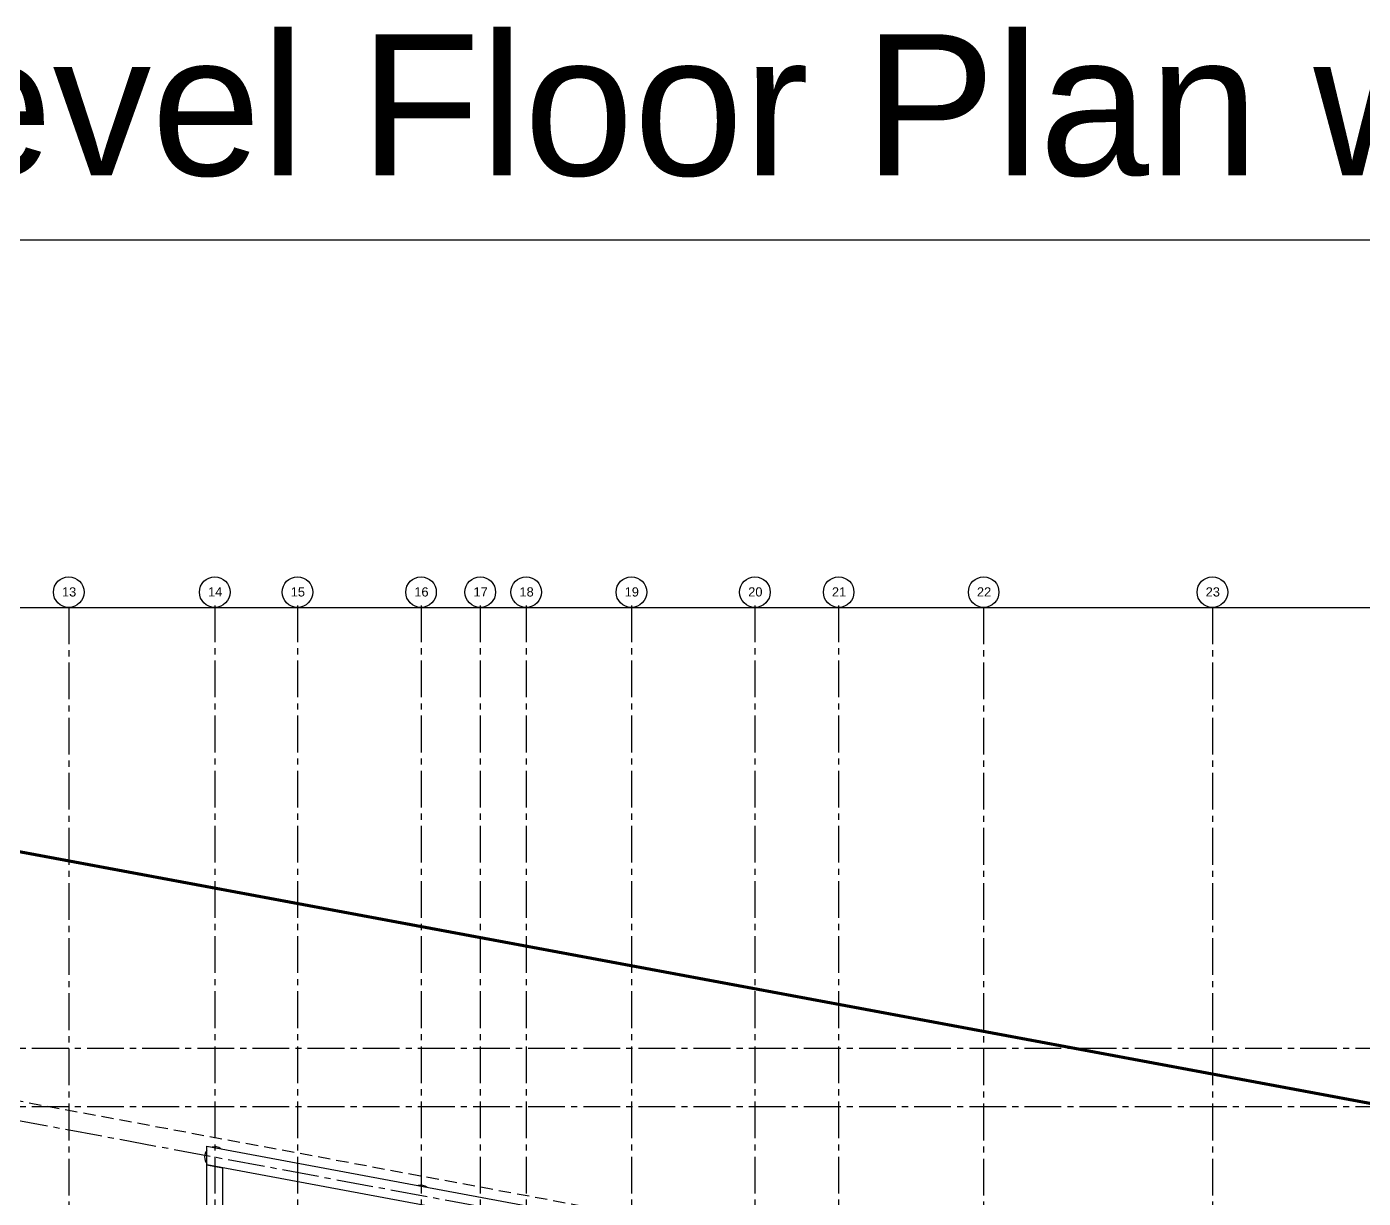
# Model space of a CAD drawing. Header units: inches. Extents: x 5931 to 10048, y 0 to 3185.
# Drawn here: x 7303 to 8612, y 2037 to 3185 of the extents above; entities that cross this region are included whole.
import ezdxf
from ezdxf.enums import TextEntityAlignment as Align

# ---------------------------------------------------------------- set-up
doc = ezdxf.new("R2010")
doc.units = ezdxf.units.IN
doc.header["$LTSCALE"] = 48
doc.header["$MEASUREMENT"] = 0
for name, pattern in [('CENTER2', [1.125, 0.75, -0.125, 0.125, -0.125]), ('HIDDEN', [0.375, 0.25, -0.125]), ('PHANTOM2', [1.25, 0.625, -0.125, 0.125, -0.125, 0.125, -0.125])]:
    doc.linetypes.add(name, pattern=pattern)
for name, color, linetype in [('_0_Objects', 8, 'Continuous'), ('A-Grid(3-32)', 8, 'CENTER2'), ('A-Roof-Below', 8, 'Continuous'), ('A-Site-Property', 8, 'PHANTOM2'), ('A-Site-Setback', 8, 'HIDDEN'), ('S-Grid-Iden', 8, 'Continuous')]:
    doc.layers.add(name, color=color, linetype=linetype)
doc.layers.add('A-ANNO-NPLT', color=8, linetype='Continuous', plot=False)
doc.styles.add('Arial_1', font='arial.ttf', dxfattribs={"height": 0.092206})
doc.styles.get("Standard").update_dxf_attribs({"font": 'arial.ttf'})

# ---------------------------------------------------------------- blocks, each defined once
blk = doc.blocks.new('1ST FLOOR CORE & SHELL')
at = {"layer": 'A-Roof-Below'}
for points in [[(3463.9, -7972), (3463.9, -7953.7), (3887.4, -8032.6), (3887.4, -8050.9)], [(3463.9, -7972), (3479.1, -7974.8), (3479.1, -8063), (3463.9, -8063)]]:
    blk.add_lwpolyline(points, close=True, dxfattribs=at)
for centre, start, end in [((3471.5, -7964.3), 139.3957, 220.6043), ((3471.5, -7964.3), 53.5997, 105.2836), ((3673.5, -8001.9), 53.5997, 105.2836)]:
    blk.add_arc(centre, 10, start, end, dxfattribs=at)
blk = doc.blocks.new('Column Bubble')
blk.add_circle((-0.004, -0.002), 0.156)
blk.add_attdef('XX', text='', height=0.0938).set_placement((0, 0), align=Align.MIDDLE_CENTER)
blk = doc.blocks.new('1ST FLOOR - STRUCTURAL GRID')
at = {"layer": 'A-Grid(3-32)'}
for p, q in [((3328.5, -7426), (3328.5, -9520.7)), ((3471.5, -7424), (3471.5, -9520.7)), ((3552.5, -7424), (3552.5, -9520.7)), ((3673.5, -7424), (3673.5, -9520.7)), ((3731.5, -7424), (3731.5, -9520.7)), ((3776.5, -7424), (3776.5, -9520.7)), ((3879.5, -7424), (3879.5, -9520.7)), ((4000.5, -7424), (4000.5, -9520.7)), ((4082.5, -7424), (4082.5, -9520.7)), ((4224.5, -7426), (4224.5, -9520.7)), ((4448.5, -7426), (4448.5, -9520.7)), ((2104.5, -7709.5), (5912.5, -8419.2)), ((2104.5, -7857.8), (5927.4, -7857.8)), ((2104.5, -7914.8), (5927.4, -7914.8))]:
    blk.add_line(p, q, dxfattribs=at)
at = {"layer": 'S-Grid-Iden', "xscale": 96, "yscale": 96, "zscale": 96}
for p, values in [((3328.9, -7410.8), {'XX': '13'}), ((3471.9, -7410.8), {'XX': '14'}), ((3552.9, -7410.8), {'XX': '15'}), ((3673.9, -7410.8), {'XX': '16'}), ((3731.9, -7410.8), {'XX': '17'}), ((3776.9, -7410.8), {'XX': '18'}), ((3879.9, -7410.8), {'XX': '19'}), ((4000.9, -7410.8), {'XX': '20'}), ((4082.9, -7410.8), {'XX': '21'}), ((4224.9, -7410.8), {'XX': '22'}), ((4448.9, -7410.8), {'XX': '23'})]:
    blk.add_blockref('Column Bubble', p, dxfattribs=at).add_auto_attribs(values)

msp = doc.modelspace()

# ---------------------------------------------------------------- linework, layer by layer
at = {"layer": 'A-ANNO-NPLT'}
for points in [[(6000, 0), (6000, 2976), (10048, 2976), (10048, 0)], [(6120, 360), (6120, 2616), (9928, 2616), (9928, 360)]]:
    msp.add_lwpolyline(points, close=True, dxfattribs=at)
at = {"layer": 'A-Site-Property', "const_width": 3}
msp.add_lwpolyline([(6860, 809.3, 0.000391), (6716, 809.1, 0.00127), (6248, 807.2), (6248, 1672), (6248, 2572), (9651.8, 1937.6, 0.002707), (9800, 1910.8), (9800, 809.3), (6860, 809.3)], format="xyb", dxfattribs=at)
at = {"layer": 'A-Site-Setback'}
msp.add_lwpolyline([(6332, 2312.2), (9607.8, 1701.6, 0.002374), (9740, 1677.6), (9740, 869.3), (9096, 869.3)], format="xyb", dxfattribs=at)

# ---------------------------------------------------------------- block references
at = {"layer": '_0_Objects', "linetype": 'HIDDEN'}
msp.add_blockref('1ST FLOOR - STRUCTURAL GRID', (4015.5, 10042), dxfattribs=at)
at = {"layer": '_0_Objects'}
msp.add_blockref('1ST FLOOR CORE & SHELL', (4015.5, 10042), dxfattribs=at)

# ---------------------------------------------------------------- texts
at = {"layer": 'A-ANNO-NPLT', "insert": (8010.1, 3087.4), "char_height": 138.301, "width": 3995.905, "attachment_point": 5, "style": 'Arial_1'}
msp.add_mtext('Ground Level Floor Plan w/o Loading', dxfattribs=at)

doc.saveas('drawing.dxf')
